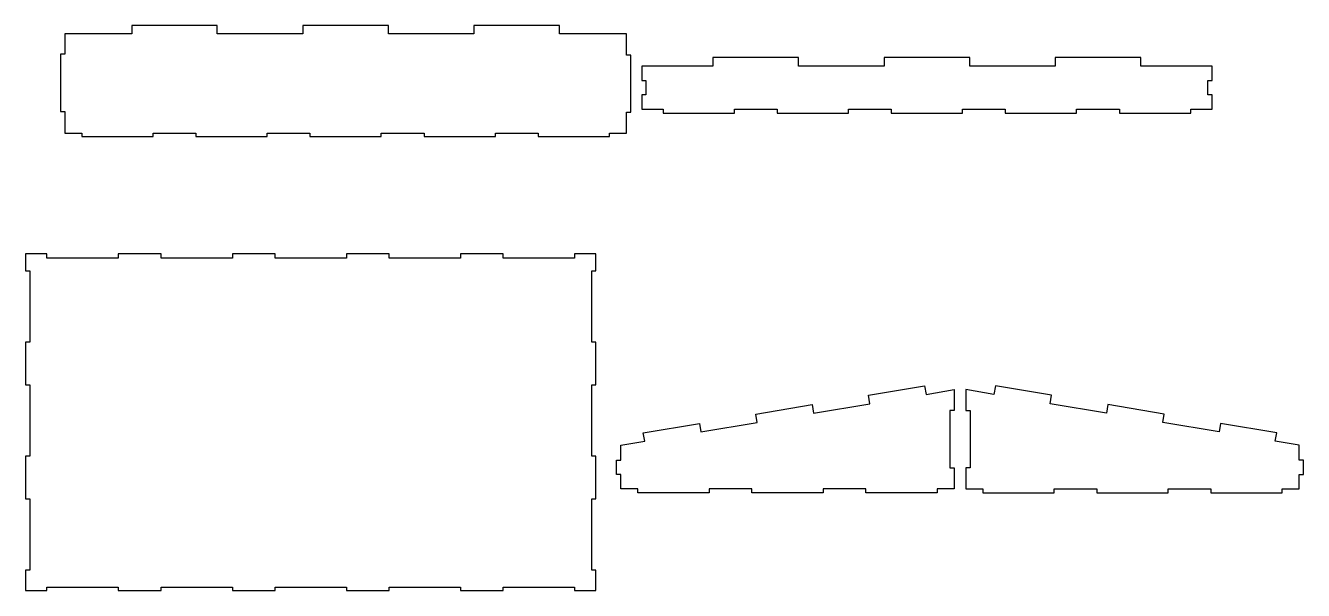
# Model space of a CAD drawing. Header units: millimetres. Extents: x 2955 to 3852, y 1539 to 1935.
import ezdxf

# ---------------------------------------------------------------- set-up
doc = ezdxf.new("R2010")
doc.units = ezdxf.units.MM

msp = doc.modelspace()

# ---------------------------------------------------------------- linework, layer by layer
for points in [[(3029.89, 1928.83), (2982.89, 1928.83), (2982.89, 1914.56), (2979.89, 1914.56), (2979.89, 1874.56), (2982.89, 1874.56), (2982.89, 1859.33), (2994.89, 1859.33), (2994.89, 1856.83), (3044.89, 1856.83), (3044.89, 1859.33), (3074.89, 1859.33), (3074.89, 1856.83), (3124.89, 1856.83), (3124.89, 1859.33), (3154.89, 1859.33), (3154.89, 1856.83), (3204.89, 1856.83), (3204.89, 1859.33), (3234.89, 1859.33), (3234.89, 1856.83), (3284.89, 1856.83), (3284.89, 1859.33), (3314.89, 1859.33), (3314.89, 1856.83), (3364.89, 1856.83), (3364.89, 1859.33), (3376.89, 1859.33), (3376.89, 1874.06), (3379.89, 1874.06), (3379.89, 1914.06), (3376.89, 1914.06), (3376.89, 1928.83), (3329.89, 1928.83), (3329.89, 1934.71), (3269.89, 1934.71), (3269.89, 1928.83), (3209.89, 1928.83), (3209.89, 1934.71), (3149.89, 1934.71), (3149.89, 1928.83), (3089.89, 1928.83), (3089.89, 1934.71), (3029.89, 1934.71)], [(3612.51, 1876.21), (3642.51, 1876.21), (3642.51, 1873.21), (3692.51, 1873.21), (3692.51, 1876.21), (3722.51, 1876.21), (3722.51, 1873.21), (3772.51, 1873.21), (3772.51, 1876.21), (3787.51, 1876.21), (3787.51, 1886.21), (3784.51, 1886.21), (3784.51, 1896.21), (3787.51, 1896.21), (3787.51, 1906.21), (3737.51, 1906.21), (3737.51, 1912.21), (3677.51, 1912.21), (3677.51, 1906.21), (3617.51, 1906.21), (3617.51, 1912.21), (3557.51, 1912.21), (3557.51, 1906.21), (3497.51, 1906.21), (3497.51, 1912.21), (3437.51, 1912.21), (3437.51, 1906.21), (3387.51, 1906.21), (3387.51, 1896.21), (3390.51, 1896.21), (3390.51, 1886.21), (3387.51, 1886.21), (3387.51, 1876.21), (3402.51, 1876.21), (3402.51, 1873.21), (3452.51, 1873.21), (3452.51, 1876.21), (3482.51, 1876.21), (3482.51, 1873.21), (3532.51, 1873.21), (3532.51, 1876.21), (3562.51, 1876.21), (3562.51, 1873.21), (3612.51, 1873.21)], [(2955.46, 1682.84), (2958.46, 1682.84), (2958.46, 1632.84), (2955.46, 1632.84), (2955.46, 1602.84), (2958.46, 1602.84), (2958.46, 1552.84), (2955.46, 1552.84), (2955.46, 1538.71), (2970.46, 1538.71), (2970.46, 1540.97), (3020.46, 1540.97), (3020.46, 1538.71), (3050.46, 1538.71), (3050.46, 1540.97), (3100.46, 1540.97), (3100.46, 1538.71), (3130.46, 1538.71), (3130.46, 1540.97), (3180.46, 1540.97), (3180.46, 1538.71), (3210.46, 1538.71), (3210.46, 1540.97), (3260.46, 1540.97), (3260.46, 1538.71), (3290.46, 1538.71), (3290.46, 1540.97), (3340.46, 1540.97), (3340.46, 1538.71), (3355.46, 1538.71), (3355.46, 1552.84), (3352.46, 1552.84), (3352.46, 1602.84), (3355.46, 1602.84), (3355.46, 1632.84), (3352.46, 1632.84), (3352.46, 1682.84), (3355.46, 1682.84), (3355.46, 1712.84), (3352.46, 1712.84), (3352.46, 1762.84), (3355.46, 1762.84), (3355.46, 1774.71), (3340.46, 1774.71), (3340.46, 1771.71), (3290.46, 1771.71), (3290.46, 1774.71), (3260.46, 1774.71), (3260.46, 1771.71), (3210.46, 1771.71), (3210.46, 1774.71), (3180.46, 1774.71), (3180.46, 1771.71), (3130.46, 1771.71), (3130.46, 1774.71), (3100.46, 1774.71), (3100.46, 1771.71), (3050.46, 1771.71), (3050.46, 1774.71), (3020.46, 1774.71), (3020.46, 1771.71), (2970.46, 1771.71), (2970.46, 1774.71), (2955.46, 1774.71), (2955.46, 1762.84), (2958.46, 1762.84), (2958.46, 1712.84), (2955.46, 1712.84)], [(3606.65, 1664.74), (3603.65, 1664.74), (3603.65, 1624.74), (3606.65, 1624.74), (3606.65, 1610.02), (3594.79, 1610.02), (3594.79, 1607.02), (3544.79, 1607.02), (3544.79, 1610.02), (3514.79, 1610.02), (3514.79, 1607.02), (3464.79, 1607.02), (3464.79, 1610.02), (3434.79, 1610.02), (3434.79, 1607.02), (3384.79, 1607.02), (3384.79, 1610.02), (3372.92, 1610.02), (3372.92, 1620.02), (3369.92, 1620.02), (3369.92, 1630.02), (3372.92, 1630.02), (3372.92, 1640.52), (3389.65, 1643.3), (3388.66, 1649.22), (3428.12, 1655.8), (3429.1, 1649.88), (3468.56, 1656.46), (3467.57, 1662.37), (3507.03, 1668.95), (3508.02, 1663.03), (3547.47, 1669.61), (3546.48, 1675.53), (3585.94, 1682.1), (3586.93, 1676.18), (3606.65, 1679.47)], [(3614.82, 1664.74), (3617.82, 1664.74), (3617.82, 1624.74), (3614.82, 1624.74), (3614.82, 1610.02), (3626.69, 1610.02), (3626.69, 1607.02), (3676.69, 1607.02), (3676.69, 1610.02), (3706.69, 1610.02), (3706.69, 1607.02), (3756.69, 1607.02), (3756.69, 1610.02), (3786.69, 1610.02), (3786.69, 1607.02), (3836.69, 1607.02), (3836.69, 1610.02), (3848.55, 1610.02), (3848.55, 1620.02), (3851.55, 1620.02), (3851.55, 1630.02), (3848.55, 1630.02), (3848.55, 1640.52), (3831.83, 1643.3), (3832.81, 1649.22), (3793.36, 1655.8), (3792.37, 1649.88), (3752.91, 1656.46), (3753.9, 1662.37), (3714.45, 1668.95), (3713.46, 1663.03), (3674, 1669.61), (3674.99, 1675.53), (3635.53, 1682.1), (3634.55, 1676.18), (3614.82, 1679.47)]]:
    msp.add_lwpolyline(points, close=True)

doc.saveas('drawing.dxf')
